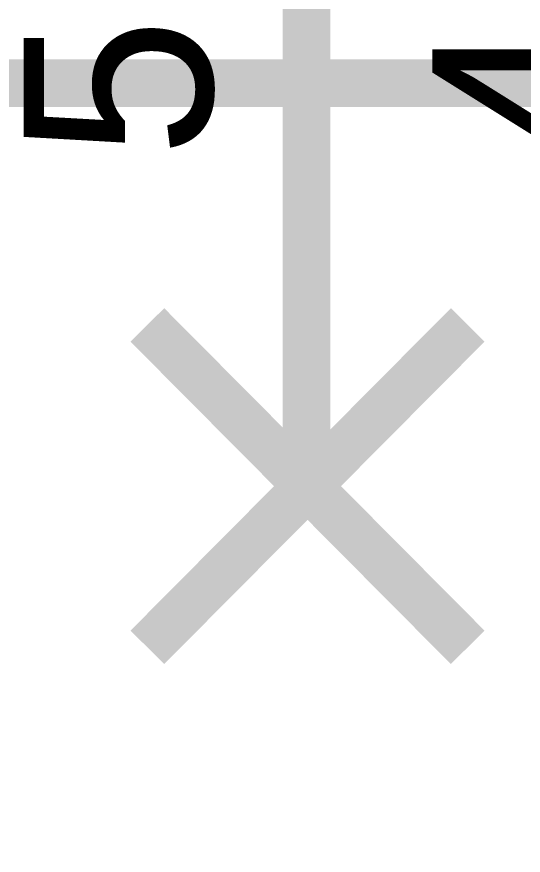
# Model space of a CAD drawing. Header units: inches. Extents: x 0 to 569, y 0 to 432.
# Drawn here: x 48.97 to 52.17, y 117.04 to 122.33 of the extents above; entities that cross this region are included whole.
import ezdxf

# ---------------------------------------------------------------- set-up
doc = ezdxf.new("R2010")
doc.units = ezdxf.units.IN
doc.layers.add('Sheet', color=255, linetype='Continuous')

msp = doc.modelspace()

# ---------------------------------------------------------------- linework, layer by layer
at = {"layer": 'Sheet'}
for points in [[(50.8, 124.4575, 0.2997, 0.2997, 0), (50.8, 119.3726, 0.2997, 0.2997, 0)], [(25.4, 88.9, 0.2997, 0.2997, 0), (43.185, 88.9, 0.2997, 0.2997, 0), (43.185, 121.915, 0.2997, 0.2997, 0), (53.3425, 121.915, 0.2997, 0.2997, 0), (53.3425, 119.3726, 0.2997, 0.2997, 0)], [(49.7954, 118.3556, 0.2997, 0.2997, 0), (51.817, 120.3896, 0.2997, 0.2997, 0)], [(49.7954, 120.3896, 0.2997, 0.2997, 0), (51.817, 118.3556, 0.2997, 0.2997, 0)]]:
    msp.add_lwpolyline(points, format="xyseb", dxfattribs=at)

# ---------------------------------------------------------------- texts
for s, p in [('5', (50.2047, 121.4437)), ('4', (52.7844, 121.4437))]:
    msp.add_text(s, height=1.1906, rotation=90, dxfattribs=at).set_placement(p)

doc.saveas('drawing.dxf')
